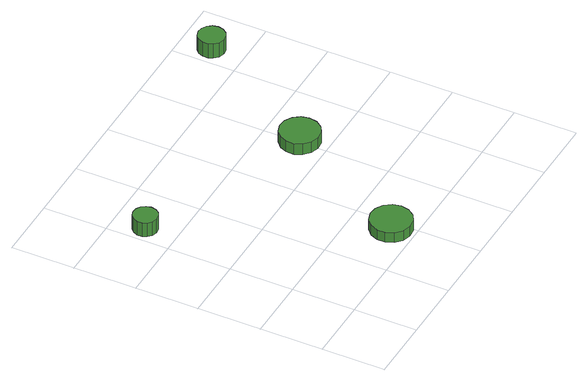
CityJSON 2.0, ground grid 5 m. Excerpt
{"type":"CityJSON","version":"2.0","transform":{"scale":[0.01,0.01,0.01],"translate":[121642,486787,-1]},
"CityObjects":{
"tree1":{"type":"SolitaryVegetationObject","attributes":{"function":"something"},"geometry":[{"type":"MultiSurface","lod":"1","boundaries":[[[0,1,2,3,4,5,6,7,8,9,10,11,12,13,14]],[[15,16,17,18,19,20,21,22,23,24,25,26,27,28,29]],[[0,29,28,1]],[[1,28,27,2]],[[2,27,26,3]],[[3,26,25,4]],[[4,25,24,5]],[[5,24,23,6]],[[6,23,22,7]],[[7,22,21,8]],[[8,21,20,9]],[[9,20,19,10]],[[10,19,18,11]],[[11,18,17,12]],[[12,17,16,13]],[[13,16,15,14]],[[14,15,29,0]]]}]},
"tree2":{"type":"SolitaryVegetationObject","attributes":{"function":"something"},"geometry":[{"type":"MultiSurface","lod":"1","boundaries":[[[30,31,32,33,34,35,36,37,38,39,40,41,42,43,44]],[[45,46,47,48,49,50,51,52,53,54,55,56,57,58,59]],[[30,59,58,31]],[[31,58,57,32]],[[32,57,56,33]],[[33,56,55,34]],[[34,55,54,35]],[[35,54,53,36]],[[36,53,52,37]],[[37,52,51,38]],[[38,51,50,39]],[[39,50,49,40]],[[40,49,48,41]],[[41,48,47,42]],[[42,47,46,43]],[[43,46,45,44]],[[44,45,59,30]]]}]},
"tree3":{"type":"SolitaryVegetationObject","attributes":{"function":"something"},"geometry":[{"type":"MultiSurface","lod":"1","boundaries":[[[60,61,62,63,64,65,66,67,68,69,70,71,72,73,74]],[[75,76,77,78,79,80,81,82,83,84,85,86,87,88,89]],[[60,89,88,61]],[[61,88,87,62]],[[62,87,86,63]],[[63,86,85,64]],[[64,85,84,65]],[[65,84,83,66]],[[66,83,82,67]],[[67,82,81,68]],[[68,81,80,69]],[[69,80,79,70]],[[70,79,78,71]],[[71,78,77,72]],[[72,77,76,73]],[[73,76,75,74]],[[74,75,89,60]]]}]},
"tree4":{"type":"SolitaryVegetationObject","attributes":{"function":"something"},"geometry":[{"type":"MultiSurface","lod":"1","boundaries":[[[90,91,92,93,94,95,96,97,98,99,100,101,102,103,104]],[[105,106,107,108,109,110,111,112,113,114,115,116,117,118,119]],[[90,119,118,91]],[[91,118,117,92]],[[92,117,116,93]],[[93,116,115,94]],[[94,115,114,95]],[[95,114,113,96]],[[96,113,112,97]],[[97,112,111,98]],[[98,111,110,99]],[[99,110,109,100]],[[100,109,108,101]],[[101,108,107,102]],[[102,107,106,103]],[[103,106,105,104]],[[104,105,119,90]]]}]}
},
"vertices":[
[231,1753,197],[223,1792,197],[199,1825,197],[165,1845,197],[125,1849,197],[86,1837,197],[57,1810,197],[40,1773,197],[40,1733,197],[57,1696,197],[86,1669,197],[125,1657,197],[165,1661,197],[199,1681,197],[223,1714,197],[223,1714,73],[199,1681,73],[165,1661,73],[125,1657,73],[86,1669,73],[57,1696,73],[40,1733,73],[40,1773,73],[57,1810,73],[86,1837,73],[125,1849,73],[165,1845,73],[199,1825,73],[223,1792,73],[231,1753,73],
[1104,190,161],[1090,256,161],[1050,310,161],[992,344,161],[925,351,161],[860,330,161],[810,285,161],[783,223,161],[783,156,161],[810,94,161],[860,49,161],[925,28,161],[992,35,161],[1050,69,161],[1090,124,161],[1090,124,72],[1050,69,72],[992,35,72],[925,28,72],[860,49,72],[810,94,72],[783,156,72],[783,223,72],[810,285,72],[860,330,72],[925,351,72],[992,344,72],[1050,310,72],[1090,256,72],[1104,190,72],
[1670,1221,173],[1657,1284,173],[1618,1337,173],[1562,1369,173],[1497,1376,173],[1436,1356,173],[1387,1312,173],[1361,1253,173],[1361,1188,173],[1387,1129,173],[1436,1085,173],[1497,1065,173],[1562,1072,173],[1618,1104,173],[1657,1157,173],[1657,1157,75],[1618,1104,75],[1562,1072,75],[1497,1065,75],[1436,1085,75],[1387,1129,75],[1361,1188,75],[1361,1253,75],[1387,1312,75],[1436,1356,75],[1497,1376,75],[1562,1369,75],[1618,1337,75],[1657,1284,75],[1670,1221,75],
[2218,2240,236],[2209,2283,236],[2183,2318,236],[2146,2340,236],[2102,2345,236],[2061,2331,236],[2028,2302,236],[2011,2262,236],[2011,2218,236],[2028,2179,236],[2061,2149,236],[2102,2136,236],[2146,2140,236],[2183,2162,236],[2209,2198,236],[2209,2198,106],[2183,2162,106],[2146,2140,106],[2102,2136,106],[2061,2149,106],[2028,2179,106],[2011,2218,106],[2011,2262,106],[2028,2302,106],[2061,2331,106],[2102,2345,106],[2146,2340,106],[2183,2318,106],[2209,2283,106],[2218,2240,106]
]}
